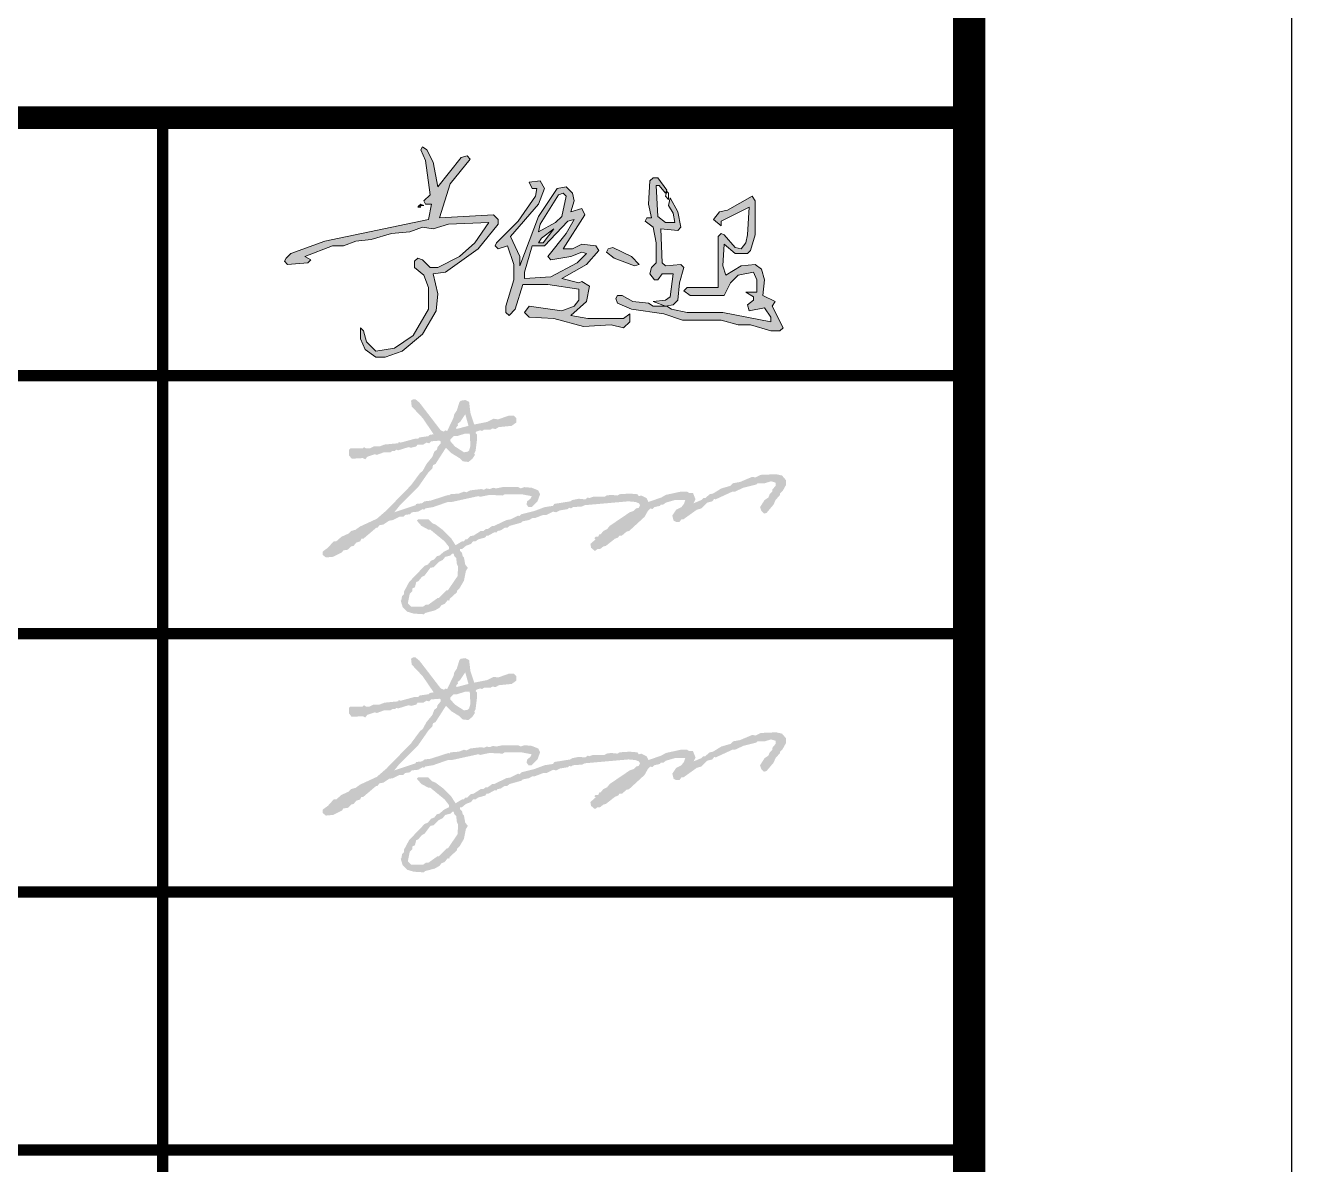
# Model space of a CAD drawing. Extents: x 1188826 to 1909461, y 608442 to 1651179.
# Drawn here: x 1714331 to 1718257, y 1021057 to 1024588 of the extents above; entities that cross this region are included whole.
import ezdxf

# ---------------------------------------------------------------- set-up
doc = ezdxf.new("R2010")
doc.units = 0
doc.header["$LTSCALE"] = 1000
doc.header["$MEASUREMENT"] = 0
doc.layers.add('WALL', color=9, linetype='Continuous', lineweight=40)
doc.layers.add('签名', color=7, linetype='Continuous', lineweight=18)
doc.layers.add('图框', color=140, linetype='Continuous')

# ---------------------------------------------------------------- blocks, each defined once
blk = doc.blocks.new('ljc')
at = {"linetype": 'Continuous'}
h = blk.add_hatch(color=0, dxfattribs=at)
h.paths.add_polyline_path([(2022.82, 1567.67), (2018.82, 1563.67), (2019.82, 1561.67), (2023.82, 1561.67), (2021.82, 1551.67), (1954.82, 1537.67), (1932.82, 1529.67), (1929.82, 1526.67), (1928.82, 1524.67), (1930.82, 1522.67), (1943.82, 1523.67), (1945.82, 1525.67), (1941.82, 1527.67), (1959.82, 1534.67), (1966.82, 1534.67), (1974.82, 1537.67), (1984.82, 1538.67), (1997.82, 1542.67), (2009.82, 1543.67), (2017.82, 1546.67), (2024.82, 1545.67), (2034.82, 1548.67), (2060.82, 1549.67), (2051.82, 1536.67), (2041.82, 1527.67), (2027.82, 1520.67), (2022.82, 1520.67), (2017.82, 1525.67), (2014.82, 1526.67), (2012.82, 1524.67), (2012.82, 1520.67), (2018.82, 1515.67), (2021.82, 1507.67), (2021.82, 1493.67), (2011.82, 1476.67), (1999.82, 1468.67), (1987.82, 1466.67), (1981.82, 1472.67), (1979.82, 1479.67), (1977.82, 1481.67), (1977.82, 1474.67), (1980.82, 1467.67), (1987.82, 1462.67), (1993.82, 1462.67), (2004.82, 1466.67), (2017.82, 1477.67), (2026.82, 1492.67), (2027.82, 1503.67), (2024.82, 1516.67), (2032.82, 1517.67), (2053.82, 1532.67), (2066.82, 1548.67), (2066.82, 1551.67), (2063.82, 1554.67), (2028.82, 1552.67), (2035.82, 1574.67), (2048.82, 1590.67), (2046.82, 1592.67), (2042.82, 1591.67), (2027.82, 1572.67), (2024.82, 1588.67), (2020.82, 1596.67), (2017.82, 1598.67), (2016.82, 1596.67), (2019.82, 1589.67)])
h.paths.add_polyline_path([(2080.82, 1521.67), (2080.82, 1527.67), (2074.82, 1540.67), (2092.82, 1561.67), (2096.82, 1571.67), (2093.82, 1576.67), (2086.82, 1575.67), (2088.82, 1571.67), (2091.82, 1571.67), (2090.82, 1566.67), (2079.82, 1550.67), (2065.82, 1536.67), (2064.82, 1534.67), (2066.82, 1532.67), (2072.82, 1534.67), (2076.82, 1522.67), (2076.82, 1512.67), (2071.82, 1495.67), (2071.82, 1491.67), (2073.82, 1489.67), (2077.82, 1493.67), (2082.82, 1509.67), (2098.82, 1509.67), (2118.82, 1506.67), (2118.82, 1499.67), (2115.82, 1495.67), (2107.82, 1492.67), (2086.82, 1495.67), (2083.82, 1491.67), (2086.82, 1488.67), (2102.82, 1487.67), (2121.82, 1482.67), (2139.82, 1483.67), (2147.82, 1481.67), (2151.82, 1485.67), (2151.82, 1490.67), (2147.82, 1487.67), (2124.82, 1487.67), (2113.82, 1489.67), (2123.82, 1498.67), (2125.82, 1508.67), (2120.82, 1511.67), (2118.82, 1510.67), (2107.82, 1513.67), (2123.82, 1522.67), (2131.82, 1531.67), (2129.82, 1534.67), (2120.82, 1535.67), (2114.82, 1532.67), (2108.82, 1532.67), (2122.82, 1554.67), (2120.82, 1558.67), (2113.82, 1556.67), (2115.82, 1563.67), (2114.82, 1568.67), (2110.82, 1572.67), (2104.82, 1571.67), (2092.82, 1553.67)])
h.paths.add_polyline_path([(2088.82, 1534.67), (2096.82, 1534.67), (2111.82, 1550.67), (2115.82, 1551.67), (2110.82, 1542.67), (2098.82, 1527.67), (2100.82, 1525.67), (2113.82, 1527.67), (2120.82, 1530.67), (2123.82, 1529.67), (2117.82, 1523.67), (2100.82, 1514.67), (2083.82, 1513.67), (2083.82, 1517.67)], flags=16)
h.paths.add_polyline_path([(2092.82, 1536.67), (2094.82, 1539.67), (2102.82, 1545.67), (2095.82, 1536.67)], flags=16)
h.paths.add_polyline_path([(2092.82, 1543.67), (2093.82, 1548.67), (2105.82, 1567.67), (2108.82, 1568.67), (2110.82, 1566.67), (2107.82, 1553.67), (2103.82, 1549.67)], flags=16)
h.paths.add_polyline_path([(2140.82, 1533.67), (2137.82, 1532.67), (2136.82, 1530.67), (2141.82, 1526.67), (2154.82, 1521.67), (2157.82, 1522.67), (2152.82, 1527.67)])
h.paths.add_polyline_path([(2174.82, 1521.67), (2172.82, 1523.67), (2171.82, 1545.67), (2182.82, 1544.67), (2184.82, 1546.67), (2182.82, 1556.67), (2177.82, 1565.67), (2176.82, 1560.67), (2179.82, 1555.67), (2180.82, 1549.67), (2174.82, 1549.67), (2169.82, 1553.67), (2168.82, 1573.67), (2170.82, 1573.67), (2174.82, 1568.67), (2175.82, 1570.67), (2169.82, 1578.67), (2166.82, 1578.67), (2164.82, 1576.67), (2163.82, 1561.67), (2165.82, 1552.67), (2162.82, 1552.67), (2161.82, 1550.67), (2166.82, 1546.67), (2168.82, 1536.67), (2168.82, 1523.67), (2165.82, 1520.67), (2164.82, 1516.67), (2167.82, 1512.67), (2169.82, 1512.67), (2172.82, 1516.67), (2179.82, 1516.67), (2177.82, 1501.67), (2174.82, 1499.67), (2166.82, 1498.67), (2174.82, 1495.67), (2179.82, 1496.67), (2182.82, 1499.67), (2183.82, 1510.67), (2186.82, 1520.67), (2184.82, 1522.67)])
h.paths.add_polyline_path([(2232.82, 1541.67), (2232.82, 1563.67), (2230.82, 1566.67), (2214.82, 1557.67), (2209.82, 1556.67), (2205.82, 1551.67), (2210.82, 1547.67), (2210.82, 1550.67), (2228.82, 1559.67), (2227.82, 1541.67), (2226.82, 1536.67), (2223.82, 1532.67), (2219.82, 1533.67), (2212.82, 1541.67), (2210.82, 1542.67), (2208.82, 1540.67), (2208.82, 1507.67), (2188.82, 1507.67), (2186.82, 1505.67), (2190.82, 1502.67), (2212.82, 1502.67), (2216.82, 1510.67), (2221.82, 1515.67), (2231.82, 1517.67), (2233.82, 1512.67), (2233.82, 1504.67), (2226.82, 1504.67), (2231.82, 1501.67), (2231.82, 1499.67), (2227.82, 1496.67), (2228.82, 1492.67), (2238.82, 1494.67), (2242.82, 1488.67), (2242.82, 1485.67), (2211.82, 1491.67), (2188.82, 1491.67), (2178.82, 1493.67), (2175.82, 1495.67), (2166.82, 1495.67), (2163.82, 1497.67), (2153.82, 1498.67), (2146.82, 1502.67), (2143.82, 1502.67), (2142.82, 1500.67), (2143.82, 1497.67), (2152.82, 1493.67), (2173.82, 1490.67), (2185.82, 1486.67), (2210.82, 1486.67), (2221.82, 1483.67), (2229.82, 1483.67), (2242.82, 1479.67), (2248.82, 1479.67), (2250.82, 1481.67), (2243.82, 1495.67), (2245.82, 1498.67), (2237.82, 1502.67), (2238.82, 1512.67), (2236.82, 1519.67), (2232.82, 1522.67), (2223.82, 1521.67), (2213.82, 1515.67), (2211.82, 1521.67), (2212.82, 1535.67), (2219.82, 1529.67), (2227.82, 1529.67), (2229.82, 1531.67)])
at = {"color": 0, "linetype": 'Continuous', "elevation": 16426272}
for points in [[(1929.82, 1526.67), (1928.82, 1524.67), (1930.82, 1522.67), (1943.82, 1523.67), (1945.82, 1525.67), (1941.82, 1527.67), (1959.82, 1534.67), (1966.82, 1534.67), (1974.82, 1537.67), (1984.82, 1538.67), (1997.82, 1542.67), (2009.82, 1543.67), (2017.82, 1546.67), (2024.82, 1545.67), (2034.82, 1548.67), (2060.82, 1549.67), (2051.82, 1536.67), (2041.82, 1527.67), (2027.82, 1520.67), (2022.82, 1520.67), (2017.82, 1525.67), (2014.82, 1526.67), (2012.82, 1524.67), (2012.82, 1520.67), (2018.82, 1515.67), (2021.82, 1507.67), (2021.82, 1493.67), (2011.82, 1476.67), (1999.82, 1468.67), (1987.82, 1466.67), (1981.82, 1472.67), (1979.82, 1479.67), (1977.82, 1481.67), (1977.82, 1474.67), (1980.82, 1467.67), (1987.82, 1462.67), (1993.82, 1462.67), (2004.82, 1466.67), (2017.82, 1477.67), (2026.82, 1492.67), (2027.82, 1503.67), (2024.82, 1516.67), (2032.82, 1517.67), (2053.82, 1532.67), (2066.82, 1548.67), (2066.82, 1551.67), (2063.82, 1554.67), (2028.82, 1552.67), (2035.82, 1574.67), (2048.82, 1590.67), (2046.82, 1592.67), (2042.82, 1591.67), (2027.82, 1572.67), (2024.82, 1588.67), (2020.82, 1596.67), (2017.82, 1598.67), (2016.82, 1596.67), (2019.82, 1589.67), (2022.82, 1567.67), (2018.82, 1563.67), (2019.82, 1561.67), (2023.82, 1561.67), (2021.82, 1551.67), (1954.82, 1537.67), (1932.82, 1529.67), (1929.82, 1526.67)], [(2162.82, 1552.67), (2161.82, 1550.67), (2166.82, 1546.67), (2168.82, 1536.67), (2168.82, 1523.67), (2165.82, 1520.67), (2164.82, 1516.67), (2167.82, 1512.67), (2169.82, 1512.67), (2172.82, 1516.67), (2179.82, 1516.67), (2177.82, 1501.67), (2174.82, 1499.67), (2166.82, 1498.67), (2174.82, 1495.67), (2179.82, 1496.67), (2182.82, 1499.67), (2183.82, 1510.67), (2186.82, 1520.67), (2184.82, 1522.67), (2174.82, 1521.67), (2172.82, 1523.67), (2171.82, 1545.67), (2182.82, 1544.67), (2184.82, 1546.67), (2182.82, 1556.67), (2177.82, 1565.67), (2176.82, 1560.67), (2179.82, 1555.67), (2180.82, 1549.67), (2174.82, 1549.67), (2169.82, 1553.67), (2168.82, 1573.67), (2170.82, 1573.67), (2174.82, 1568.67), (2175.82, 1570.67), (2169.82, 1578.67), (2166.82, 1578.67), (2164.82, 1576.67), (2163.82, 1561.67), (2165.82, 1552.67), (2162.82, 1552.67)], [(2065.82, 1536.67), (2064.82, 1534.67), (2066.82, 1532.67), (2072.82, 1534.67), (2076.82, 1522.67), (2076.82, 1512.67), (2071.82, 1495.67), (2071.82, 1491.67), (2073.82, 1489.67), (2077.82, 1493.67), (2082.82, 1509.67), (2098.82, 1509.67), (2118.82, 1506.67), (2118.82, 1499.67), (2115.82, 1495.67), (2107.82, 1492.67), (2086.82, 1495.67), (2083.82, 1491.67), (2086.82, 1488.67), (2102.82, 1487.67), (2121.82, 1482.67), (2139.82, 1483.67), (2147.82, 1481.67), (2151.82, 1485.67), (2151.82, 1490.67), (2147.82, 1487.67), (2124.82, 1487.67), (2113.82, 1489.67), (2123.82, 1498.67), (2125.82, 1508.67), (2120.82, 1511.67), (2118.82, 1510.67), (2107.82, 1513.67), (2123.82, 1522.67), (2131.82, 1531.67), (2129.82, 1534.67), (2120.82, 1535.67), (2114.82, 1532.67), (2108.82, 1532.67), (2122.82, 1554.67), (2120.82, 1558.67), (2113.82, 1556.67), (2115.82, 1563.67), (2114.82, 1568.67), (2110.82, 1572.67), (2104.82, 1571.67), (2092.82, 1553.67), (2080.82, 1521.67), (2080.82, 1527.67), (2074.82, 1540.67), (2092.82, 1561.67), (2096.82, 1571.67), (2093.82, 1576.67), (2086.82, 1575.67), (2088.82, 1571.67), (2091.82, 1571.67), (2090.82, 1566.67), (2079.82, 1550.67), (2065.82, 1536.67)], [(2092.82, 1543.67), (2093.82, 1548.67), (2105.82, 1567.67), (2108.82, 1568.67), (2110.82, 1566.67), (2107.82, 1553.67), (2103.82, 1549.67), (2092.82, 1543.67)], [(2143.82, 1502.67), (2142.82, 1500.67), (2143.82, 1497.67), (2152.82, 1493.67), (2173.82, 1490.67), (2185.82, 1486.67), (2210.82, 1486.67), (2221.82, 1483.67), (2229.82, 1483.67), (2242.82, 1479.67), (2248.82, 1479.67), (2250.82, 1481.67), (2243.82, 1495.67), (2245.82, 1498.67), (2237.82, 1502.67), (2238.82, 1512.67), (2236.82, 1519.67), (2232.82, 1522.67), (2223.82, 1521.67), (2213.82, 1515.67), (2211.82, 1521.67), (2212.82, 1535.67), (2219.82, 1529.67), (2227.82, 1529.67), (2229.82, 1531.67), (2232.82, 1541.67), (2232.82, 1563.67), (2230.82, 1566.67), (2214.82, 1557.67), (2209.82, 1556.67), (2205.82, 1551.67), (2210.82, 1547.67), (2210.82, 1550.67), (2228.82, 1559.67), (2227.82, 1541.67), (2226.82, 1536.67), (2223.82, 1532.67), (2219.82, 1533.67), (2212.82, 1541.67), (2210.82, 1542.67), (2208.82, 1540.67), (2208.82, 1507.67), (2188.82, 1507.67), (2186.82, 1505.67), (2190.82, 1502.67), (2212.82, 1502.67), (2216.82, 1510.67), (2221.82, 1515.67), (2231.82, 1517.67), (2233.82, 1512.67), (2233.82, 1504.67), (2226.82, 1504.67), (2231.82, 1501.67), (2231.82, 1499.67), (2227.82, 1496.67), (2228.82, 1492.67), (2238.82, 1494.67), (2242.82, 1488.67), (2242.82, 1485.67), (2211.82, 1491.67), (2188.82, 1491.67), (2178.82, 1493.67), (2175.82, 1495.67), (2166.82, 1495.67), (2163.82, 1497.67), (2153.82, 1498.67), (2146.82, 1502.67), (2143.82, 1502.67)], [(2176.82, 1568.67), (2175.82, 1569.67), (2174.82, 1566.67), (2176.82, 1564.67), (2176.82, 1568.67)], [(2015.82, 1560.67), (2014.82, 1559.67), (2016.82, 1559.67), (2015.82, 1560.67)], [(2016.82, 1561.67), (2015.82, 1560.67), (2018.82, 1560.67), (2016.82, 1561.67)], [(2083.82, 1513.67), (2083.82, 1517.67), (2088.82, 1534.67), (2096.82, 1534.67), (2111.82, 1550.67), (2115.82, 1551.67), (2110.82, 1542.67), (2098.82, 1527.67), (2100.82, 1525.67), (2113.82, 1527.67), (2120.82, 1530.67), (2123.82, 1529.67), (2117.82, 1523.67), (2100.82, 1514.67), (2083.82, 1513.67)], [(2092.82, 1536.67), (2094.82, 1539.67), (2102.82, 1545.67), (2095.82, 1536.67), (2092.82, 1536.67)], [(2137.82, 1532.67), (2136.82, 1530.67), (2141.82, 1526.67), (2154.82, 1521.67), (2157.82, 1522.67), (2152.82, 1527.67), (2140.82, 1533.67), (2137.82, 1532.67)]]:
    blk.add_lwpolyline(points, dxfattribs=at)
blk = doc.blocks.new('12414151231')
at = {"layer": '签名'}
h = blk.add_hatch(color=2, dxfattribs=at)
h.dxf.hatch_style = 1
h.paths.add_polyline_path([(-1590.2, 12234.8), (-1590.2, 12240.8), (-1584.2, 12246.8), (-1586.2, 12250.8), (-1578.2, 12256.8), (-1562.2, 12280.8), (-1552.2, 12244.8)], flags=16)
h.paths.add_polyline_path([(-1608.2, 12196.8), (-1608.2, 12202.8), (-1598.2, 12212.8), (-1588.2, 12212.8), (-1562.2, 12220.8), (-1548.2, 12220.8), (-1546.2, 12182.8), (-1550.2, 12168.8), (-1554.2, 12164.8), (-1566.2, 12162.8), (-1594.2, 12180.8)], flags=16)
h.paths.add_polyline_path([(-1740.2, 11694.8), (-1734.2, 11724.8), (-1726.2, 11732.8), (-1726.2, 11740.8), (-1718.2, 11744.8), (-1714.2, 11760.8), (-1708.2, 11762.8), (-1696.2, 11776.8), (-1688.2, 11780.8), (-1670.2, 11804.8), (-1660.2, 11806.8), (-1644.2, 11822.8), (-1632.2, 11828.8), (-1624.2, 11838.8), (-1608.2, 11842.8), (-1602.2, 11848.8), (-1598.2, 11848.8), (-1596.2, 11840.8), (-1590.2, 11834.8), (-1588.2, 11816.8), (-1584.2, 11808.8), (-1586.2, 11778.8), (-1616.2, 11734.8), (-1620.2, 11734.8), (-1644.2, 11710.8), (-1648.2, 11710.8), (-1676.2, 11690.8), (-1684.2, 11690.8), (-1692.2, 11684.8), (-1730.2, 11684.8)], flags=16)
h.paths.add_polyline_path([(-1760.2, 11704.8), (-1762.2, 11702.8), (-1756.2, 11682.8), (-1742.2, 11668.8), (-1722.2, 11662.8), (-1690.2, 11660.8), (-1686.2, 11664.8), (-1656.2, 11672.8), (-1642.2, 11680.8), (-1636.2, 11688.8), (-1626.2, 11692.8), (-1616.2, 11704.8), (-1612.2, 11702.8), (-1610.2, 11708.8), (-1588.2, 11728.8), (-1588.2, 11732.8), (-1580.2, 11740.8), (-1566.2, 11764.8), (-1560.2, 11794.8), (-1554.2, 11804.8), (-1562.2, 11814.8), (-1566.2, 11836.8), (-1570.2, 11840.8), (-1572.2, 11850.8), (-1578.2, 11856.8), (-1578.2, 11862.8), (-1572.2, 11862.8), (-1560.2, 11872.8), (-1544.2, 11878.8), (-1538.2, 11886.8), (-1530.2, 11886.8), (-1522.2, 11892.8), (-1500.2, 11898.8), (-1496.2, 11904.8), (-1490.2, 11904.8), (-1472.2, 11914.8), (-1464.2, 11914.8), (-1462.2, 11918.8), (-1452.2, 11920.8), (-1440.2, 11928.8), (-1432.2, 11928.8), (-1424.2, 11934.8), (-1388.2, 11944.8), (-1384.2, 11948.8), (-1364.2, 11952.8), (-1354.2, 11958.8), (-1346.2, 11958.8), (-1320.2, 11968.8), (-1310.2, 11968.8), (-1290.2, 11978.8), (-1280.2, 11976.8), (-1268.2, 11982.8), (-1244.2, 11986.8), (-1240.2, 11990.8), (-1234.2, 11988.8), (-1228.2, 11992.8), (-1200.2, 11994.8), (-1192.2, 11998.8), (-1056.2, 12010.8), (-1034.2, 12008.8), (-1024.2, 12004.8), (-1020.2, 11998.8), (-1024.2, 11990.8), (-1032.2, 11988.8), (-1040.2, 11980.8), (-1052.2, 11976.8), (-1114.2, 11934.8), (-1122.2, 11924.8), (-1134.2, 11918.8), (-1142.2, 11908.8), (-1146.2, 11908.8), (-1150.2, 11900.8), (-1158.2, 11900.8), (-1162.2, 11896.8), (-1158.2, 11892.8), (-1174.2, 11878.8), (-1172.2, 11866.8), (-1160.2, 11856.8), (-1152.2, 11862.8), (-1144.2, 11862.8), (-1134.2, 11870.8), (-1126.2, 11872.8), (-1098.2, 11894.8), (-1088.2, 11898.8), (-1084.2, 11904.8), (-1076.2, 11904.8), (-1062.2, 11916.8), (-1054.2, 11918.8), (-1006.2, 11962.8), (-996.2, 11980.8), (-988.2, 11988.8), (-982.2, 11986.8), (-976.2, 11992.8), (-958.2, 11996.8), (-956.2, 12000.8), (-948.2, 12000.8), (-940.2, 12006.8), (-912.2, 12014.8), (-880.2, 12014.8), (-884.2, 12002.8), (-892.2, 11992.8), (-908.2, 11984.8), (-920.2, 11966.8), (-916.2, 11950.8), (-908.2, 11946.8), (-898.2, 11946.8), (-892.2, 11954.8), (-886.2, 11954.8), (-844.2, 11984.8), (-830.2, 11988.8), (-812.2, 12006.8), (-796.2, 12010.8), (-790.2, 12018.8), (-786.2, 12016.8), (-734.2, 12040.8), (-726.2, 12040.8), (-700.2, 12052.8), (-660.2, 12062.8), (-656.2, 12066.8), (-634.2, 12066.8), (-614.2, 12072.8), (-600.2, 12068.8), (-600.2, 12058.8), (-610.2, 12046.8), (-610.2, 12040.8), (-618.2, 12032.8), (-622.2, 12022.8), (-634.2, 12014.8), (-648.2, 11992.8), (-644.2, 11980.8), (-636.2, 11972.8), (-628.2, 11974.8), (-606.2, 12000.8), (-600.2, 12014.8), (-586.2, 12030.8), (-586.2, 12034.8), (-578.2, 12042.8), (-568.2, 12060.8), (-568.2, 12076.8), (-580.2, 12090.8), (-598.2, 12094.8), (-646.2, 12092.8), (-662.2, 12084.8), (-672.2, 12086.8), (-710.2, 12070.8), (-732.2, 12066.8), (-740.2, 12058.8), (-768.2, 12050.8), (-794.2, 12034.8), (-804.2, 12032.8), (-818.2, 12020.8), (-824.2, 12020.8), (-830.2, 12014.8), (-854.2, 12004.8), (-848.2, 12016.8), (-856.2, 12036.8), (-868.2, 12036.8), (-874.2, 12040.8), (-894.2, 12040.8), (-940.2, 12030.8), (-954.2, 12022.8), (-994.2, 12008.8), (-1000.2, 12020.8), (-1016.2, 12028.8), (-1024.2, 12026.8), (-1028.2, 12032.8), (-1052.2, 12034.8), (-1084.2, 12032.8), (-1090.2, 12028.8), (-1110.2, 12030.8), (-1124.2, 12028.8), (-1130.2, 12024.8), (-1166.2, 12024.8), (-1178.2, 12020.8), (-1182.2, 12022.8), (-1190.2, 12016.8), (-1210.2, 12018.8), (-1230.2, 12014.8), (-1236.2, 12010.8), (-1286.2, 12002.8), (-1290.2, 11996.8), (-1316.2, 11992.8), (-1348.2, 11980.8), (-1388.2, 11970.8), (-1394.2, 11964.8), (-1398.2, 11966.8), (-1422.2, 11954.8), (-1434.2, 11952.8), (-1472.2, 11934.8), (-1478.2, 11934.8), (-1492.2, 11924.8), (-1498.2, 11924.8), (-1506.2, 11918.8), (-1514.2, 11918.8), (-1536.2, 11904.8), (-1546.2, 11902.8), (-1556.2, 11892.8), (-1562.2, 11892.8), (-1566.2, 11886.8), (-1572.2, 11886.8), (-1592.2, 11874.8), (-1606.2, 11896.8), (-1630.2, 11920.8), (-1654.2, 11938.8), (-1664.2, 11942.8), (-1676.2, 11954.8), (-1708.2, 11954.8), (-1712.2, 11950.8), (-1698.2, 11934.8), (-1676.2, 11922.8), (-1670.2, 11922.8), (-1626.2, 11886.8), (-1612.2, 11868.8), (-1612.2, 11862.8), (-1628.2, 11854.8), (-1642.2, 11842.8), (-1650.2, 11840.8), (-1658.2, 11830.8), (-1668.2, 11826.8), (-1678.2, 11814.8), (-1688.2, 11810.8), (-1736.2, 11760.8), (-1752.2, 11730.8), (-1752.2, 11722.8), (-1758.2, 11716.8)])
h.paths.add_polyline_path([(-2002.2, 11856.8), (-2004.2, 11854.8), (-2004.2, 11844.8), (-1994.2, 11836.8), (-1972.2, 11838.8), (-1944.2, 11852.8), (-1940.2, 11858.8), (-1926.2, 11860.8), (-1916.2, 11870.8), (-1908.2, 11872.8), (-1900.2, 11882.8), (-1888.2, 11886.8), (-1884.2, 11894.8), (-1878.2, 11894.8), (-1838.2, 11928.8), (-1834.2, 11928.8), (-1828.2, 11936.8), (-1816.2, 11938.8), (-1798.2, 11950.8), (-1786.2, 11952.8), (-1766.2, 11962.8), (-1754.2, 11962.8), (-1748.2, 11968.8), (-1734.2, 11970.8), (-1728.2, 11976.8), (-1708.2, 11978.8), (-1694.2, 11986.8), (-1690.2, 11984.8), (-1686.2, 11988.8), (-1662.2, 11992.8), (-1616.2, 12008.8), (-1604.2, 12008.8), (-1522.2, 12026.8), (-1516.2, 12024.8), (-1486.2, 12030.8), (-1446.2, 12028.8), (-1440.2, 12032.8), (-1388.2, 12032.8), (-1356.2, 12026.8), (-1360.2, 12018.8), (-1370.2, 12010.8), (-1372.2, 12000.8), (-1366.2, 11992.8), (-1356.2, 11992.8), (-1338.2, 12010.8), (-1330.2, 12032.8), (-1336.2, 12044.8), (-1356.2, 12052.8), (-1378.2, 12054.8), (-1390.2, 12050.8), (-1398.2, 12054.8), (-1446.2, 12054.8), (-1466.2, 12050.8), (-1476.2, 12052.8), (-1486.2, 12048.8), (-1496.2, 12050.8), (-1504.2, 12046.8), (-1512.2, 12048.8), (-1546.2, 12044.8), (-1558.2, 12038.8), (-1566.2, 12040.8), (-1582.2, 12034.8), (-1608.2, 12032.8), (-1612.2, 12028.8), (-1614.2, 12030.8), (-1670.2, 12012.8), (-1688.2, 12010.8), (-1696.2, 12004.8), (-1714.2, 12002.8), (-1716.2, 11998.8), (-1782.2, 11976.8), (-1766.2, 11996.8), (-1708.2, 12054.8), (-1676.2, 12100.8), (-1664.2, 12112.8), (-1662.2, 12122.8), (-1654.2, 12126.8), (-1622.2, 12176.8), (-1606.2, 12160.8), (-1580.2, 12144.8), (-1570.2, 12134.8), (-1552.2, 12132.8), (-1540.2, 12142.8), (-1532.2, 12154.8), (-1534.2, 12158.8), (-1530.2, 12166.8), (-1526.2, 12198.8), (-1526.2, 12218.8), (-1530.2, 12222.8), (-1528.2, 12226.8), (-1516.2, 12230.8), (-1510.2, 12228.8), (-1504.2, 12232.8), (-1484.2, 12232.8), (-1478.2, 12236.8), (-1468.2, 12234.8), (-1458.2, 12240.8), (-1418.2, 12244.8), (-1404.2, 12254.8), (-1404.2, 12268.8), (-1412.2, 12276.8), (-1426.2, 12276.8), (-1460.2, 12264.8), (-1474.2, 12266.8), (-1494.2, 12256.8), (-1534.2, 12248.8), (-1546.2, 12284.8), (-1550.2, 12318.8), (-1562.2, 12324.8), (-1576.2, 12322.8), (-1580.2, 12318.8), (-1588.2, 12292.8), (-1596.2, 12280.8), (-1598.2, 12270.8), (-1618.2, 12228.8), (-1624.2, 12230.8), (-1628.2, 12226.8), (-1638.2, 12230.8), (-1704.2, 12316.8), (-1716.2, 12326.8), (-1724.2, 12326.8), (-1730.2, 12322.8), (-1728.2, 12304.8), (-1694.2, 12268.8), (-1660.2, 12218.8), (-1672.2, 12216.8), (-1676.2, 12212.8), (-1704.2, 12208.8), (-1708.2, 12204.8), (-1718.2, 12204.8), (-1762.2, 12192.8), (-1768.2, 12194.8), (-1770.2, 12190.8), (-1812.2, 12186.8), (-1828.2, 12180.8), (-1846.2, 12180.8), (-1858.2, 12174.8), (-1870.2, 12174.8), (-1876.2, 12178.8), (-1880.2, 12174.8), (-1918.2, 12174.8), (-1922.2, 12170.8), (-1922.2, 12152.8), (-1914.2, 12142.8), (-1880.2, 12144.8), (-1872.2, 12140.8), (-1866.2, 12148.8), (-1842.2, 12156.8), (-1836.2, 12154.8), (-1814.2, 12162.8), (-1794.2, 12162.8), (-1788.2, 12166.8), (-1780.2, 12166.8), (-1776.2, 12170.8), (-1770.2, 12168.8), (-1738.2, 12178.8), (-1730.2, 12176.8), (-1714.2, 12180.8), (-1710.2, 12186.8), (-1692.2, 12186.8), (-1682.2, 12192.8), (-1674.2, 12190.8), (-1668.2, 12196.8), (-1642.2, 12198.8), (-1638.2, 12196.8), (-1638.2, 12190.8), (-1648.2, 12178.8), (-1650.2, 12170.8), (-1658.2, 12164.8), (-1664.2, 12148.8), (-1682.2, 12126.8), (-1694.2, 12104.8), (-1702.2, 12098.8), (-1730.2, 12060.8), (-1806.2, 11982.8), (-1836.2, 11956.8), (-1888.2, 11932.8), (-1902.2, 11922.8), (-1916.2, 11918.8), (-1924.2, 11910.8), (-1946.2, 11900.8), (-1962.2, 11886.8), (-1970.2, 11886.8), (-1988.2, 11866.8)])
h = blk.add_hatch(color=2, dxfattribs=at)
h.dxf.hatch_style = 1
h.paths.add_polyline_path([(-1590.2, 11434.8), (-1590.2, 11440.8), (-1584.2, 11446.8), (-1586.2, 11450.8), (-1578.2, 11456.8), (-1562.2, 11480.8), (-1552.2, 11444.8)], flags=16)
h.paths.add_polyline_path([(-1608.2, 11396.8), (-1608.2, 11402.8), (-1598.2, 11412.8), (-1588.2, 11412.8), (-1562.2, 11420.8), (-1548.2, 11420.8), (-1546.2, 11382.8), (-1550.2, 11368.8), (-1554.2, 11364.8), (-1566.2, 11362.8), (-1594.2, 11380.8)], flags=16)
h.paths.add_polyline_path([(-1740.2, 10894.8), (-1734.2, 10924.8), (-1726.2, 10932.8), (-1726.2, 10940.8), (-1718.2, 10944.8), (-1714.2, 10960.8), (-1708.2, 10962.8), (-1696.2, 10976.8), (-1688.2, 10980.8), (-1670.2, 11004.8), (-1660.2, 11006.8), (-1644.2, 11022.8), (-1632.2, 11028.8), (-1624.2, 11038.8), (-1608.2, 11042.8), (-1602.2, 11048.8), (-1598.2, 11048.8), (-1596.2, 11040.8), (-1590.2, 11034.8), (-1588.2, 11016.8), (-1584.2, 11008.8), (-1586.2, 10978.8), (-1616.2, 10934.8), (-1620.2, 10934.8), (-1644.2, 10910.8), (-1648.2, 10910.8), (-1676.2, 10890.8), (-1684.2, 10890.8), (-1692.2, 10884.8), (-1730.2, 10884.8)], flags=16)
h.paths.add_polyline_path([(-1760.2, 10904.8), (-1762.2, 10902.8), (-1756.2, 10882.8), (-1742.2, 10868.8), (-1722.2, 10862.8), (-1690.2, 10860.8), (-1686.2, 10864.8), (-1656.2, 10872.8), (-1642.2, 10880.8), (-1636.2, 10888.8), (-1626.2, 10892.8), (-1616.2, 10904.8), (-1612.2, 10902.8), (-1610.2, 10908.8), (-1588.2, 10928.8), (-1588.2, 10932.8), (-1580.2, 10940.8), (-1566.2, 10964.8), (-1560.2, 10994.8), (-1554.2, 11004.8), (-1562.2, 11014.8), (-1566.2, 11036.8), (-1570.2, 11040.8), (-1572.2, 11050.8), (-1578.2, 11056.8), (-1578.2, 11062.8), (-1572.2, 11062.8), (-1560.2, 11072.8), (-1544.2, 11078.8), (-1538.2, 11086.8), (-1530.2, 11086.8), (-1522.2, 11092.8), (-1500.2, 11098.8), (-1496.2, 11104.8), (-1490.2, 11104.8), (-1472.2, 11114.8), (-1464.2, 11114.8), (-1462.2, 11118.8), (-1452.2, 11120.8), (-1440.2, 11128.8), (-1432.2, 11128.8), (-1424.2, 11134.8), (-1388.2, 11144.8), (-1384.2, 11148.8), (-1364.2, 11152.8), (-1354.2, 11158.8), (-1346.2, 11158.8), (-1320.2, 11168.8), (-1310.2, 11168.8), (-1290.2, 11178.8), (-1280.2, 11176.8), (-1268.2, 11182.8), (-1244.2, 11186.8), (-1240.2, 11190.8), (-1234.2, 11188.8), (-1228.2, 11192.8), (-1200.2, 11194.8), (-1192.2, 11198.8), (-1056.2, 11210.8), (-1034.2, 11208.8), (-1024.2, 11204.8), (-1020.2, 11198.8), (-1024.2, 11190.8), (-1032.2, 11188.8), (-1040.2, 11180.8), (-1052.2, 11176.8), (-1114.2, 11134.8), (-1122.2, 11124.8), (-1134.2, 11118.8), (-1142.2, 11108.8), (-1146.2, 11108.8), (-1150.2, 11100.8), (-1158.2, 11100.8), (-1162.2, 11096.8), (-1158.2, 11092.8), (-1174.2, 11078.8), (-1172.2, 11066.8), (-1160.2, 11056.8), (-1152.2, 11062.8), (-1144.2, 11062.8), (-1134.2, 11070.8), (-1126.2, 11072.8), (-1098.2, 11094.8), (-1088.2, 11098.8), (-1084.2, 11104.8), (-1076.2, 11104.8), (-1062.2, 11116.8), (-1054.2, 11118.8), (-1006.2, 11162.8), (-996.2, 11180.8), (-988.2, 11188.8), (-982.2, 11186.8), (-976.2, 11192.8), (-958.2, 11196.8), (-956.2, 11200.8), (-948.2, 11200.8), (-940.2, 11206.8), (-912.2, 11214.8), (-880.2, 11214.8), (-884.2, 11202.8), (-892.2, 11192.8), (-908.2, 11184.8), (-920.2, 11166.8), (-916.2, 11150.8), (-908.2, 11146.8), (-898.2, 11146.8), (-892.2, 11154.8), (-886.2, 11154.8), (-844.2, 11184.8), (-830.2, 11188.8), (-812.2, 11206.8), (-796.2, 11210.8), (-790.2, 11218.8), (-786.2, 11216.8), (-734.2, 11240.8), (-726.2, 11240.8), (-700.2, 11252.8), (-660.2, 11262.8), (-656.2, 11266.8), (-634.2, 11266.8), (-614.2, 11272.8), (-600.2, 11268.8), (-600.2, 11258.8), (-610.2, 11246.8), (-610.2, 11240.8), (-618.2, 11232.8), (-622.2, 11222.8), (-634.2, 11214.8), (-648.2, 11192.8), (-644.2, 11180.8), (-636.2, 11172.8), (-628.2, 11174.8), (-606.2, 11200.8), (-600.2, 11214.8), (-586.2, 11230.8), (-586.2, 11234.8), (-578.2, 11242.8), (-568.2, 11260.8), (-568.2, 11276.8), (-580.2, 11290.8), (-598.2, 11294.8), (-646.2, 11292.8), (-662.2, 11284.8), (-672.2, 11286.8), (-710.2, 11270.8), (-732.2, 11266.8), (-740.2, 11258.8), (-768.2, 11250.8), (-794.2, 11234.8), (-804.2, 11232.8), (-818.2, 11220.8), (-824.2, 11220.8), (-830.2, 11214.8), (-854.2, 11204.8), (-848.2, 11216.8), (-856.2, 11236.8), (-868.2, 11236.8), (-874.2, 11240.8), (-894.2, 11240.8), (-940.2, 11230.8), (-954.2, 11222.8), (-994.2, 11208.8), (-1000.2, 11220.8), (-1016.2, 11228.8), (-1024.2, 11226.8), (-1028.2, 11232.8), (-1052.2, 11234.8), (-1084.2, 11232.8), (-1090.2, 11228.8), (-1110.2, 11230.8), (-1124.2, 11228.8), (-1130.2, 11224.8), (-1166.2, 11224.8), (-1178.2, 11220.8), (-1182.2, 11222.8), (-1190.2, 11216.8), (-1210.2, 11218.8), (-1230.2, 11214.8), (-1236.2, 11210.8), (-1286.2, 11202.8), (-1290.2, 11196.8), (-1316.2, 11192.8), (-1348.2, 11180.8), (-1388.2, 11170.8), (-1394.2, 11164.8), (-1398.2, 11166.8), (-1422.2, 11154.8), (-1434.2, 11152.8), (-1472.2, 11134.8), (-1478.2, 11134.8), (-1492.2, 11124.8), (-1498.2, 11124.8), (-1506.2, 11118.8), (-1514.2, 11118.8), (-1536.2, 11104.8), (-1546.2, 11102.8), (-1556.2, 11092.8), (-1562.2, 11092.8), (-1566.2, 11086.8), (-1572.2, 11086.8), (-1592.2, 11074.8), (-1606.2, 11096.8), (-1630.2, 11120.8), (-1654.2, 11138.8), (-1664.2, 11142.8), (-1676.2, 11154.8), (-1708.2, 11154.8), (-1712.2, 11150.8), (-1698.2, 11134.8), (-1676.2, 11122.8), (-1670.2, 11122.8), (-1626.2, 11086.8), (-1612.2, 11068.8), (-1612.2, 11062.8), (-1628.2, 11054.8), (-1642.2, 11042.8), (-1650.2, 11040.8), (-1658.2, 11030.8), (-1668.2, 11026.8), (-1678.2, 11014.8), (-1688.2, 11010.8), (-1736.2, 10960.8), (-1752.2, 10930.8), (-1752.2, 10922.8), (-1758.2, 10916.8)])
h.paths.add_polyline_path([(-2002.2, 11056.8), (-2004.2, 11054.8), (-2004.2, 11044.8), (-1994.2, 11036.8), (-1972.2, 11038.8), (-1944.2, 11052.8), (-1940.2, 11058.8), (-1926.2, 11060.8), (-1916.2, 11070.8), (-1908.2, 11072.8), (-1900.2, 11082.8), (-1888.2, 11086.8), (-1884.2, 11094.8), (-1878.2, 11094.8), (-1838.2, 11128.8), (-1834.2, 11128.8), (-1828.2, 11136.8), (-1816.2, 11138.8), (-1798.2, 11150.8), (-1786.2, 11152.8), (-1766.2, 11162.8), (-1754.2, 11162.8), (-1748.2, 11168.8), (-1734.2, 11170.8), (-1728.2, 11176.8), (-1708.2, 11178.8), (-1694.2, 11186.8), (-1690.2, 11184.8), (-1686.2, 11188.8), (-1662.2, 11192.8), (-1616.2, 11208.8), (-1604.2, 11208.8), (-1522.2, 11226.8), (-1516.2, 11224.8), (-1486.2, 11230.8), (-1446.2, 11228.8), (-1440.2, 11232.8), (-1388.2, 11232.8), (-1356.2, 11226.8), (-1360.2, 11218.8), (-1370.2, 11210.8), (-1372.2, 11200.8), (-1366.2, 11192.8), (-1356.2, 11192.8), (-1338.2, 11210.8), (-1330.2, 11232.8), (-1336.2, 11244.8), (-1356.2, 11252.8), (-1378.2, 11254.8), (-1390.2, 11250.8), (-1398.2, 11254.8), (-1446.2, 11254.8), (-1466.2, 11250.8), (-1476.2, 11252.8), (-1486.2, 11248.8), (-1496.2, 11250.8), (-1504.2, 11246.8), (-1512.2, 11248.8), (-1546.2, 11244.8), (-1558.2, 11238.8), (-1566.2, 11240.8), (-1582.2, 11234.8), (-1608.2, 11232.8), (-1612.2, 11228.8), (-1614.2, 11230.8), (-1670.2, 11212.8), (-1688.2, 11210.8), (-1696.2, 11204.8), (-1714.2, 11202.8), (-1716.2, 11198.8), (-1782.2, 11176.8), (-1766.2, 11196.8), (-1708.2, 11254.8), (-1676.2, 11300.8), (-1664.2, 11312.8), (-1662.2, 11322.8), (-1654.2, 11326.8), (-1622.2, 11376.8), (-1606.2, 11360.8), (-1580.2, 11344.8), (-1570.2, 11334.8), (-1552.2, 11332.8), (-1540.2, 11342.8), (-1532.2, 11354.8), (-1534.2, 11358.8), (-1530.2, 11366.8), (-1526.2, 11398.8), (-1526.2, 11418.8), (-1530.2, 11422.8), (-1528.2, 11426.8), (-1516.2, 11430.8), (-1510.2, 11428.8), (-1504.2, 11432.8), (-1484.2, 11432.8), (-1478.2, 11436.8), (-1468.2, 11434.8), (-1458.2, 11440.8), (-1418.2, 11444.8), (-1404.2, 11454.8), (-1404.2, 11468.8), (-1412.2, 11476.8), (-1426.2, 11476.8), (-1460.2, 11464.8), (-1474.2, 11466.8), (-1494.2, 11456.8), (-1534.2, 11448.8), (-1546.2, 11484.8), (-1550.2, 11518.8), (-1562.2, 11524.8), (-1576.2, 11522.8), (-1580.2, 11518.8), (-1588.2, 11492.8), (-1596.2, 11480.8), (-1598.2, 11470.8), (-1618.2, 11428.8), (-1624.2, 11430.8), (-1628.2, 11426.8), (-1638.2, 11430.8), (-1704.2, 11516.8), (-1716.2, 11526.8), (-1724.2, 11526.8), (-1730.2, 11522.8), (-1728.2, 11504.8), (-1694.2, 11468.8), (-1660.2, 11418.8), (-1672.2, 11416.8), (-1676.2, 11412.8), (-1704.2, 11408.8), (-1708.2, 11404.8), (-1718.2, 11404.8), (-1762.2, 11392.8), (-1768.2, 11394.8), (-1770.2, 11390.8), (-1812.2, 11386.8), (-1828.2, 11380.8), (-1846.2, 11380.8), (-1858.2, 11374.8), (-1870.2, 11374.8), (-1876.2, 11378.8), (-1880.2, 11374.8), (-1918.2, 11374.8), (-1922.2, 11370.8), (-1922.2, 11352.8), (-1914.2, 11342.8), (-1880.2, 11344.8), (-1872.2, 11340.8), (-1866.2, 11348.8), (-1842.2, 11356.8), (-1836.2, 11354.8), (-1814.2, 11362.8), (-1794.2, 11362.8), (-1788.2, 11366.8), (-1780.2, 11366.8), (-1776.2, 11370.8), (-1770.2, 11368.8), (-1738.2, 11378.8), (-1730.2, 11376.8), (-1714.2, 11380.8), (-1710.2, 11386.8), (-1692.2, 11386.8), (-1682.2, 11392.8), (-1674.2, 11390.8), (-1668.2, 11396.8), (-1642.2, 11398.8), (-1638.2, 11396.8), (-1638.2, 11390.8), (-1648.2, 11378.8), (-1650.2, 11370.8), (-1658.2, 11364.8), (-1664.2, 11348.8), (-1682.2, 11326.8), (-1694.2, 11304.8), (-1702.2, 11298.8), (-1730.2, 11260.8), (-1806.2, 11182.8), (-1836.2, 11156.8), (-1888.2, 11132.8), (-1902.2, 11122.8), (-1916.2, 11118.8), (-1924.2, 11110.8), (-1946.2, 11100.8), (-1962.2, 11086.8), (-1970.2, 11086.8), (-1988.2, 11066.8)])
at = {"layer": '图框'}
for points, const_width in [([(0, 13200.3), (-7000, 13200.3)], 70), ([(-7000, 13200.3), (0, 13200.3)], 70), ([(-2500, 6816.5), (-2500, 13216.5)], 35), ([(-2500, 6800.3), (-2500, 13200.3)], 35), ([(-7000, 12400.3), (0, 12400.3)], 35), ([(-7000, 11600.3), (0, 11600.3)], 35), ([(-7000, 10800.3), (0, 10800.3)], 35), ([(-7000, 10000.3), (0, 10000.3)], 35)]:
    blk.add_lwpolyline(points, dxfattribs=dict(at, const_width=const_width))
at = {"layer": '签名', "color": 2, "xscale": 4.799999999813735, "yscale": 4.799999999813735, "zscale": 4.799999999813735}
blk.add_blockref('ljc', (-11380.8, 5436.3, -78846105.6), dxfattribs=at)

msp = doc.modelspace()

# ---------------------------------------------------------------- linework, layer by layer
at = {"layer": '图框'}
msp.add_lwpolyline([(1643957.2, 1010102), (1718257.2, 1010102), (1718257.2, 1052102), (1643957.2, 1052102)], close=True, dxfattribs=at)
at = {"layer": '图框', "const_width": 100}
msp.add_lwpolyline([(1646457.2, 1011102), (1717257.2, 1011102), (1717257.2, 1051102), (1646457.2, 1051102)], close=True, dxfattribs=at)

# ---------------------------------------------------------------- block references
at = {"layer": 'WALL'}
msp.add_blockref('12414151231', (1717257.2, 1011102), dxfattribs=at)

doc.saveas('drawing.dxf')
